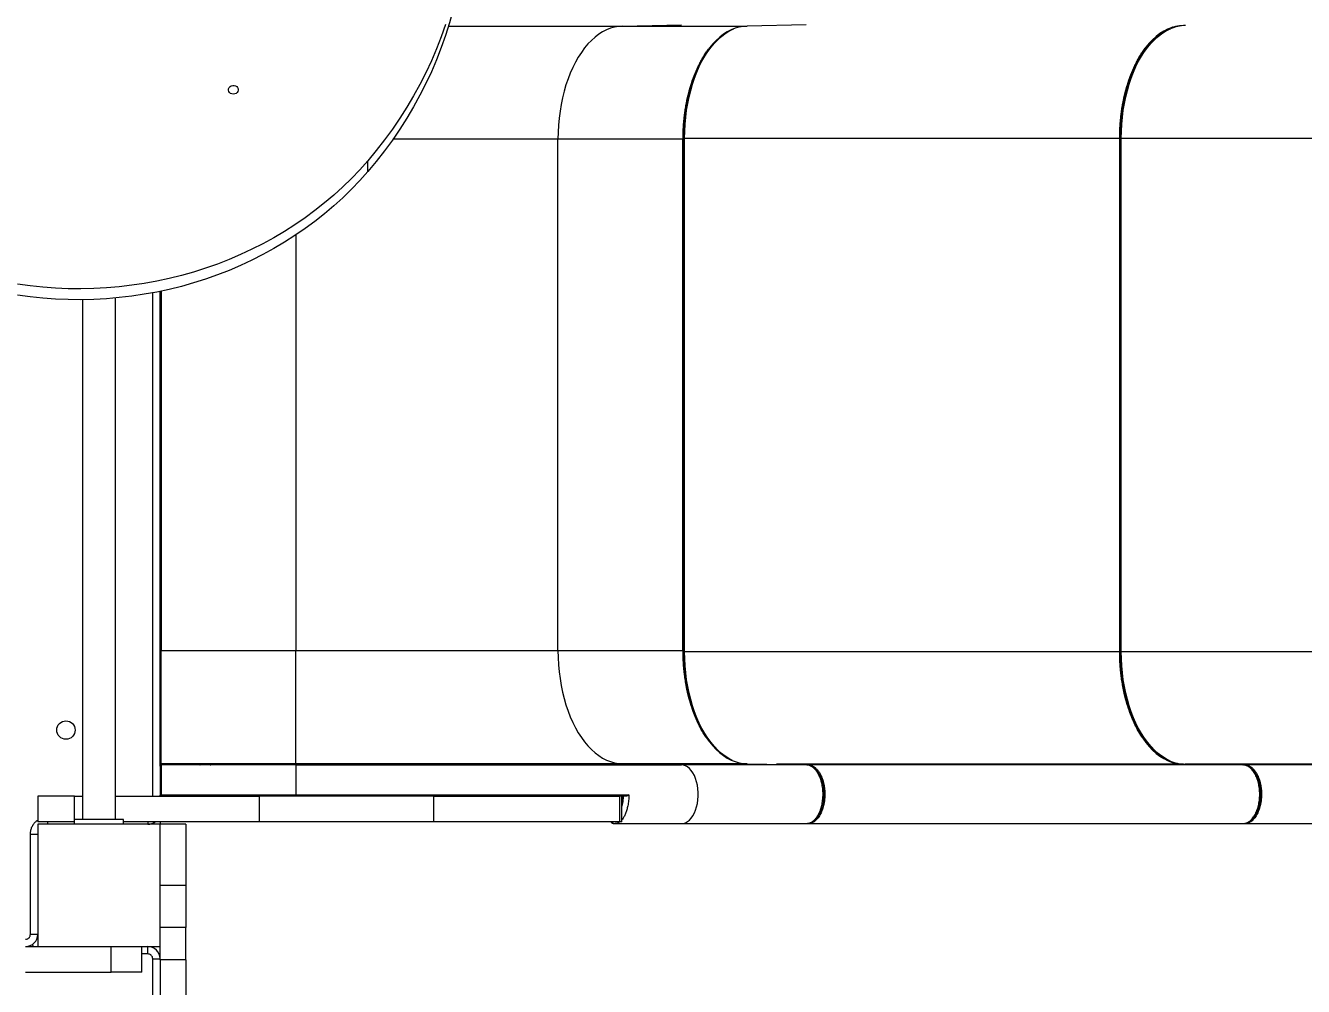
# Model space of a CAD drawing. Header units: millimetres. Extents: x -4932 to 5706, y -4240 to 3644.
# Drawn here: x 648 to 1694, y 612 to 1397 of the extents above; entities that cross this region are included whole.
import ezdxf

# ---------------------------------------------------------------- set-up
doc = ezdxf.new("R2010")
doc.units = ezdxf.units.MM
for name, color, linetype in [('DIKOM_ОБЪЕКТ', 7, 'Continuous'), ('DIKOM_РАЗМЕР_ЗОНА', 7, 'Continuous'), ('DIKOM_РАЗМЕР_ОБЪЕКТА', 7, 'Continuous')]:
    doc.layers.add(name, color=color, linetype=linetype)
doc.styles.add('style1', font='arial.ttf', dxfattribs={"width": 0.8})
doc.dimstyles.new('1-50', dxfattribs={"dimtxt": 300, "dimasz": 200, "dimexe": 100, "dimexo": 0, "dimgap": 100, "dimtad": 1, "dimtxsty": 'style1', "dimcen": 200, "dimclrd": 7, "dimclre": 7, "dimclrt": 7, "dimadec": 1, "dimazin": 2, "dimtfac": 1, "dimtmove": 0, "dimatfit": 2, "dimfxl": 0, "dimlwd": 25, "dimlwe": 18, "dimarcsym": 0})

# ---------------------------------------------------------------- blocks, each defined once
blk = doc.blocks.new('*D9')
at = {"layer": 'Defpoints', "color": 0, "transparency": 16777216}
for p in [(2719.9, 1175.1), (-3422.6, 453.8), (2719.9, -2384.5)]:
    blk.add_point(p, dxfattribs=at)
at = {"layer": 'DIKOM_РАЗМЕР_ОБЪЕКТА', "color": 7, "lineweight": 18, "transparency": 16777216}
for p, q in [((2719.9, 1175.1), (2719.9, -2484.5)), ((-3422.6, 453.8), (-3422.6, -2484.5))]:
    blk.add_line(p, q, dxfattribs=at)
at = {"layer": 'DIKOM_РАЗМЕР_ОБЪЕКТА', "color": 7, "lineweight": 25, "transparency": 16777216}
blk.add_line((-3222.6, -2384.5), (2519.9, -2384.5), dxfattribs=at)
at = {"layer": 'DIKOM_РАЗМЕР_ОБЪЕКТА', "color": 7, "transparency": 16777216}
for points in [[(-3222.6, -2351.2), (-3222.6, -2417.9), (-3422.6, -2384.5)], [(2519.9, -2351.2), (2519.9, -2417.9), (2719.9, -2384.5)]]:
    blk.add_solid(points, dxfattribs=at)
at = {"layer": 'DIKOM_РАЗМЕР_ОБЪЕКТА', "color": 7, "transparency": 16777216, "insert": (-365.4, -2131.4), "char_height": 300, "attachment_point": 5, "style": 'style1'}
blk.add_mtext('6150', dxfattribs=at)
blk = doc.blocks.new('*D10')
at = {"layer": 'Defpoints', "color": 0, "transparency": 16777216}
for p in [(-491.6, 2144.3), (4080.6, 2144.3), (-2870, -1403)]:
    blk.add_point(p, dxfattribs=at)
at = {"layer": 'DIKOM_РАЗМЕР_ОБЪЕКТА', "color": 7, "lineweight": 18, "transparency": 16777216}
for p, q in [((-491.6, 2144.3), (4180.6, 2144.3)), ((-2870, -1403), (4180.6, -1403))]:
    blk.add_line(p, q, dxfattribs=at)
at = {"layer": 'DIKOM_РАЗМЕР_ОБЪЕКТА', "color": 7, "lineweight": 25, "transparency": 16777216}
blk.add_line((4080.6, -1203), (4080.6, 1944.3), dxfattribs=at)
at = {"layer": 'DIKOM_РАЗМЕР_ОБЪЕКТА', "color": 7, "transparency": 16777216}
for points in [[(4047.2, 1944.3), (4113.9, 1944.3), (4080.6, 2144.3)], [(4047.2, -1203), (4113.9, -1203), (4080.6, -1403)]]:
    blk.add_solid(points, dxfattribs=at)
at = {"layer": 'DIKOM_РАЗМЕР_ОБЪЕКТА', "color": 7, "transparency": 16777216, "insert": (3827.3, 1071.3), "char_height": 300, "attachment_point": 5, "rotation": 90, "style": 'style1'}
blk.add_mtext('3500', dxfattribs=at)
blk = doc.blocks.new('*D12')
at = {"layer": 'Defpoints', "color": 0, "transparency": 16777216}
for p in [(-491.6, 3644.3), (5605.6, 3644.3), (-3816.1, -3400.3)]:
    blk.add_point(p, dxfattribs=at)
at = {"layer": 'DIKOM_РАЗМЕР_ЗОНА', "color": 7, "lineweight": 18, "transparency": 16777216}
for p, q in [((-491.6, 3644.3), (5705.6, 3644.3)), ((-3816.1, -3400.3), (5705.6, -3400.3))]:
    blk.add_line(p, q, dxfattribs=at)
at = {"layer": 'DIKOM_РАЗМЕР_ЗОНА', "color": 7, "lineweight": 25, "transparency": 16777216}
blk.add_line((5605.6, -3200.3), (5605.6, 3444.3), dxfattribs=at)
at = {"layer": 'DIKOM_РАЗМЕР_ЗОНА', "color": 7, "transparency": 16777216}
for points in [[(5572.3, 3444.3), (5638.9, 3444.3), (5605.6, 3644.3)], [(5572.3, -3200.3), (5638.9, -3200.3), (5605.6, -3400.3)]]:
    blk.add_solid(points, dxfattribs=at)
at = {"layer": 'DIKOM_РАЗМЕР_ЗОНА', "color": 7, "transparency": 16777216, "insert": (5352.4, 785.2), "char_height": 300, "attachment_point": 5, "rotation": 90, "style": 'style1'}
blk.add_mtext('7000', dxfattribs=at)

msp = doc.modelspace()

# ---------------------------------------------------------------- linework, layer by layer
at = {"layer": 'DIKOM_ОБЪЕКТ', "color": 7, "linetype": 'Continuous', "lineweight": 15}
for p, q in [((994.222, 1396.766), (1136.594, 1396.766)), ((1136.594, 1396.766), (1184.774, 1397.768)), ((1136.594, 1396.766), (1238.64, 1396.766)), ((1227.579, 1394.619), (1227.764, 1394.697)), ((1286.82, 1397.768), (1238.64, 1396.766)), ((1083.825, 1304.268), (948.812, 1304.268)), ((1185.87, 1304.268), (1083.825, 1304.268)), ((1083.825, 886.268), (1083.825, 1304.268)), ((1185.87, 886.268), (1185.87, 1304.268)), ((1186.084, 1304.268), (1185.87, 1304.268)), ((1186.084, 886.268), (1186.084, 1304.268)), ((1186.1, 1305.266), (1186.63, 1305.266)), ((1187.377, 1305.266), (1186.63, 1305.266)), ((1186.63, 1305.266), (1186.63, 885.269)), ((1187.377, 1305.266), (1543.021, 1305.266)), ((1187.377, 885.269), (1187.377, 1305.266)), ((1543.021, 1305.266), (1543.021, 885.269)), ((1543.234, 1305.266), (1543.021, 1305.266)), ((1543.234, 885.269), (1543.234, 1305.266)), ((1543.234, 1305.266), (1543.78, 1305.266)), ((1544.528, 1305.266), (1543.78, 1305.266)), ((1543.78, 1305.266), (1543.78, 885.269)), ((1544.528, 1305.266), (1900.171, 1305.266)), ((1544.528, 885.269), (1544.528, 1305.266)), ((928.244, 1277.87), (928.244, 1286.749)), ((869.307, 1225.952), (869.307, 886.268)), ((694.852, 1173.165), (694.852, 748.268)), ((721.852, 748.268), (721.852, 1174.532)), ((752.352, 767.268), (752.352, 1178.775)), ((758.352, 792.594), (758.352, 1179.956)), ((759.352, 1180.165), (759.352, 886.268)), ((758.352, 886.268), (759.352, 886.268)), ((759.352, 793.769), (759.352, 886.268)), ((759.352, 886.268), (869.307, 886.268)), ((869.307, 793.769), (869.307, 886.268)), ((869.307, 886.268), (1083.825, 886.268)), ((1083.825, 886.268), (1185.87, 886.268)), ((1185.87, 886.268), (1186.084, 886.268)), ((1186.63, 885.269), (1186.092, 885.269)), ((1187.377, 885.269), (1186.63, 885.269)), ((1543.021, 885.269), (1187.377, 885.269)), ((1543.021, 885.269), (1543.234, 885.269)), ((1543.78, 885.269), (1543.234, 885.269)), ((1544.528, 885.269), (1543.78, 885.269)), ((1900.171, 885.269), (1544.528, 885.269)), ((758.352, 792.769), (758.352, 791.768)), ((759.352, 792.768), (759.352, 793.769)), ((869.307, 793.769), (759.352, 793.769)), ((759.352, 792.768), (759.352, 768.246)), ((869.307, 792.768), (759.352, 792.768)), ((869.307, 793.769), (869.307, 792.768)), ((1136.594, 793.769), (869.307, 793.769)), ((869.307, 792.768), (869.307, 768.246)), ((869.307, 792.768), (1184.774, 792.768)), ((1184.774, 792.768), (1136.594, 793.769)), ((1238.64, 793.769), (1136.594, 793.769)), ((1286.82, 792.768), (1184.774, 792.768)), ((1238.64, 793.769), (1286.82, 792.768)), ((1595.476, 793.271), (1262.605, 793.271)), ((1288.327, 792.768), (1285.317, 792.799)), ((1643.97, 792.768), (1288.327, 792.768)), ((1595.476, 793.271), (1643.97, 792.768)), ((1645.477, 792.768), (1596.983, 793.271)), ((1952.626, 793.271), (1596.983, 793.271)), ((1643.985, 792.768), (1643.97, 792.768)), ((1644.778, 792.63), (1643.985, 792.768)), ((2001.12, 792.768), (1645.477, 792.768)), ((658.352, 767.268), (658.352, 746.268)), ((688.352, 767.268), (658.352, 767.268)), ((688.352, 746.268), (688.352, 767.268)), ((688.352, 767.268), (694.852, 767.268)), ((721.852, 767.268), (839.503, 767.268)), ((758.352, 767.268), (758.352, 768.093)), ((759.352, 768.246), (869.307, 768.246)), ((759.352, 768.246), (759.352, 767.268)), ((839.503, 767.268), (839.503, 746.268)), ((982.253, 767.268), (839.503, 767.268)), ((869.307, 768.246), (1141.797, 768.246)), ((869.307, 768.246), (869.307, 767.268)), ((982.253, 746.268), (982.253, 767.268)), ((982.253, 767.268), (1134.113, 767.268)), ((1134.113, 767.268), (1134.113, 746.268)), ((1136.012, 767.268), (1134.113, 767.268)), ((1136.012, 746.268), (1136.012, 767.268)), ((1139.234, 767.268), (1136.488, 767.268)), ((688.352, 746.268), (658.352, 746.268)), ((758.352, 744.268), (658.352, 744.268)), ((658.352, 744.268), (658.352, 644.268)), ((666.352, 746.268), (666.352, 744.268)), ((688.352, 744.268), (688.352, 748.268)), ((728.352, 748.268), (688.352, 748.268)), ((688.352, 746.268), (688.352, 746.268)), ((728.352, 744.268), (728.352, 748.268)), ((839.503, 746.268), (728.352, 746.268)), ((748.352, 746.268), (748.352, 744.268)), ((758.352, 746.268), (758.352, 744.268)), ((779.352, 744.268), (758.352, 744.268)), ((758.352, 644.268), (758.352, 744.268)), ((779.352, 744.268), (779.352, 694.268)), ((982.253, 746.268), (839.503, 746.268)), ((1134.113, 746.268), (982.253, 746.268)), ((1129.949, 744.768), (1130.514, 744.768)), ((1136.012, 746.268), (1134.113, 746.268)), ((1184.774, 744.768), (1278.977, 744.768)), ((1278.977, 744.768), (1280.615, 744.768)), ((1278.977, 744.768), (1286.82, 744.768)), ((1280.615, 744.768), (1288.327, 744.768)), ((1288.327, 744.768), (1636.127, 744.768)), ((1636.127, 744.768), (1643.97, 744.768)), ((1636.127, 744.768), (1637.765, 744.768)), ((1637.765, 744.768), (1645.477, 744.768)), ((1645.477, 744.768), (1993.277, 744.768)), ((652.352, 654.268), (652.352, 736.268)), ((652.352, 736.268), (658.352, 736.268)), ((779.352, 694.268), (758.352, 694.268)), ((779.352, 694.268), (779.352, 659.762)), ((779.352, 659.762), (758.352, 659.762)), ((779.352, 633.532), (779.352, 659.762)), ((652.352, 654.268), (658.352, 654.268)), ((648.352, 644.268), (658.352, 644.268)), ((658.352, 644.268), (758.352, 644.268)), ((718.352, 623.268), (718.352, 644.268)), ((743.352, 623.268), (743.352, 644.268)), ((748.352, 638.268), (743.352, 638.268)), ((748.352, 638.268), (748.352, 644.268)), ((758.352, 633.532), (758.352, 644.268)), ((752.352, 634.268), (758.352, 634.268)), ((752.352, 545.349), (752.352, 634.268)), ((779.352, 633.532), (758.352, 633.532)), ((758.352, 633.532), (758.352, 569.268)), ((779.352, 633.532), (779.352, 569.268)), ((648.352, 623.268), (718.352, 623.268)), ((743.352, 623.268), (718.352, 623.268))]:
    msp.add_line(p, q, dxfattribs=at)
at = {"layer": 'DIKOM_ОБЪЕКТ', "color": 7, "linetype": 'Continuous', "lineweight": 15, "flags": 128}
for points in [[(1007.842, 1487.726), (1007.797, 1482.47), (1007.44, 1471.963), (1006.726, 1461.471), (1005.656, 1451.004), (1004.23, 1440.572), (1002.451, 1430.185), (1000.32, 1419.852), (997.839, 1409.583), (995.009, 1399.389), (991.835, 1389.278), (988.319, 1379.261), (984.464, 1369.347), (980.274, 1359.545), (975.753, 1349.864), (970.905, 1340.314), (965.735, 1330.904), (960.248, 1321.643), (954.449, 1312.539), (948.343, 1303.602), (941.936, 1294.839), (935.234, 1286.259), (928.244, 1277.87)], [(991.835, 1398.158), (988.319, 1388.141), (984.464, 1378.226), (980.274, 1368.424), (975.753, 1358.744), (970.905, 1349.194), (965.735, 1339.784), (960.248, 1330.523), (954.449, 1321.419), (948.343, 1312.481), (941.936, 1303.718), (935.234, 1295.138), (928.244, 1286.749)], [(1136.594, 1396.766), (1133.275, 1396.554), (1129.969, 1395.979), (1126.691, 1395.046), (1123.453, 1393.756), (1120.268, 1392.116), (1117.147, 1390.131), (1114.104, 1387.81), (1111.15, 1385.162), (1108.297, 1382.196), (1105.556, 1378.925), (1102.938, 1375.361), (1100.453, 1371.519), (1098.111, 1367.413), (1095.92, 1363.06), (1093.89, 1358.476), (1092.029, 1353.679), (1090.343, 1348.69), (1088.84, 1343.525), (1087.525, 1338.207), (1086.404, 1332.756), (1085.48, 1327.194), (1084.758, 1321.541), (1084.24, 1315.821), (1083.929, 1310.056), (1083.825, 1304.268)], [(1187.377, 1305.266), (1187.481, 1311.021), (1187.79, 1316.753), (1188.305, 1322.44), (1189.023, 1328.061), (1189.941, 1333.591), (1191.055, 1339.011), (1192.362, 1344.299), (1193.856, 1349.434), (1195.532, 1354.395), (1197.382, 1359.165), (1199.399, 1363.723), (1201.576, 1368.052), (1203.905, 1372.136), (1206.375, 1375.957), (1208.977, 1379.502), (1211.702, 1382.756), (1214.538, 1385.706), (1217.474, 1388.341), (1220.499, 1390.651), (1223.601, 1392.627), (1226.768, 1394.26), (1227.579, 1394.619)], [(1238.64, 1396.766), (1235.32, 1396.554), (1232.015, 1395.979), (1228.737, 1395.046), (1225.499, 1393.756), (1222.313, 1392.116), (1219.193, 1390.131), (1216.15, 1387.81), (1213.196, 1385.162), (1210.343, 1382.196), (1207.654, 1378.991)], [(1586.682, 1395.885), (1586.526, 1395.832), (1583.296, 1394.543), (1580.12, 1392.905), (1577.008, 1390.923), (1573.973, 1388.606), (1571.027, 1385.962), (1568.182, 1383.002), (1565.449, 1379.738), (1562.838, 1376.182), (1560.36, 1372.349), (1558.025, 1368.252), (1555.841, 1363.909), (1553.817, 1359.336), (1551.961, 1354.552), (1550.28, 1349.574), (1548.781, 1344.423), (1547.47, 1339.119), (1546.352, 1333.682), (1545.431, 1328.133), (1544.711, 1322.495), (1544.195, 1316.79), (1543.884, 1311.039), (1543.78, 1305.266)], [(1544.528, 1305.266), (1544.631, 1311.021), (1544.941, 1316.753), (1545.455, 1322.44), (1546.173, 1328.061), (1547.091, 1333.591), (1548.206, 1339.011), (1549.512, 1344.299), (1551.007, 1349.434), (1552.682, 1354.395), (1554.532, 1359.165), (1556.55, 1363.723), (1558.727, 1368.052), (1561.055, 1372.136), (1563.525, 1375.957), (1566.128, 1379.502), (1568.852, 1382.756), (1571.688, 1385.706), (1574.624, 1388.341), (1577.649, 1390.651), (1580.751, 1392.627), (1583.918, 1394.26), (1584.729, 1394.619)], [(1595.476, 1397.264), (1592.176, 1397.05), (1588.89, 1396.476), (1585.63, 1395.545), (1582.411, 1394.26), (1579.245, 1392.627), (1576.143, 1390.651), (1573.117, 1388.341), (1570.181, 1385.706), (1567.345, 1382.756), (1564.626, 1379.509)], [(1207.654, 1378.991), (1207.602, 1378.925), (1204.984, 1375.361), (1202.499, 1371.519), (1200.156, 1367.413), (1197.966, 1363.06), (1195.936, 1358.476), (1194.075, 1353.679), (1192.389, 1348.69), (1190.886, 1343.525), (1189.571, 1338.207), (1188.45, 1332.756), (1187.526, 1327.194), (1186.804, 1321.541), (1186.286, 1315.821), (1185.974, 1310.056), (1185.87, 1304.268)], [(1203.655, 1373.074), (1203.21, 1372.349), (1200.874, 1368.252), (1198.69, 1363.909), (1196.666, 1359.336), (1194.81, 1354.552), (1193.13, 1349.574), (1191.631, 1344.423), (1190.32, 1339.119), (1189.202, 1333.682), (1188.281, 1328.133), (1187.561, 1322.495), (1187.044, 1316.79), (1186.734, 1311.039), (1186.63, 1305.266)], [(1564.626, 1379.509), (1564.621, 1379.502), (1562.018, 1375.957), (1559.548, 1372.136), (1557.22, 1368.052), (1555.043, 1363.723), (1553.025, 1359.165), (1551.175, 1354.395), (1549.5, 1349.434), (1548.006, 1344.299), (1546.699, 1339.011), (1545.584, 1333.591), (1544.666, 1328.061), (1543.948, 1322.44), (1543.434, 1316.753), (1543.124, 1311.021), (1543.021, 1305.266)], [(818.352, 1341.157), (817.173, 1341.318), (816.099, 1341.787), (815.225, 1342.521), (814.629, 1343.457), (814.363, 1344.511), (814.453, 1345.588), (814.888, 1346.594), (815.632, 1347.439), (816.617, 1348.047), (817.756, 1348.366), (818.948, 1348.366), (820.088, 1348.047), (821.073, 1347.439), (821.816, 1346.594), (822.252, 1345.588), (822.341, 1344.511), (822.076, 1343.457), (821.48, 1342.521), (820.606, 1341.787), (819.531, 1341.318), (818.352, 1341.157)], [(928.244, 1286.749), (921.706, 1279.414), (914.89, 1272.289), (907.806, 1265.382), (900.462, 1258.702), (892.867, 1252.257), (885.029, 1246.054), (876.959, 1240.101), (868.666, 1234.406), (860.16, 1228.975), (851.452, 1223.814), (842.551, 1218.93), (833.468, 1214.329), (824.215, 1210.015), (814.802, 1205.996), (805.241, 1202.274), (795.544, 1198.855), (785.721, 1195.743), (775.785, 1192.942), (765.749, 1190.455), (755.622, 1188.284), (745.419, 1186.433), (735.152, 1184.904), (724.832, 1183.698), (714.472, 1182.818), (704.084, 1182.263), (693.682, 1182.035), (683.277, 1182.135), (672.882, 1182.561), (662.509, 1183.314), (652.172, 1184.392), (641.882, 1185.795)], [(928.244, 1277.87), (921.706, 1270.534), (914.89, 1263.409), (907.806, 1256.502), (900.462, 1249.822), (892.867, 1243.377), (885.029, 1237.174), (876.959, 1231.222), (868.666, 1225.526), (860.16, 1220.095), (851.452, 1214.934), (842.551, 1210.05), (833.468, 1205.449), (824.215, 1201.136), (814.802, 1197.116), (805.241, 1193.394), (795.544, 1189.976), (785.721, 1186.864), (775.785, 1184.062), (765.749, 1181.575), (755.622, 1179.404), (745.419, 1177.553), (735.152, 1176.024), (724.832, 1174.818), (714.472, 1173.938), (704.084, 1173.383), (693.682, 1173.156), (683.277, 1173.255), (672.882, 1173.681), (662.509, 1174.434), (652.172, 1175.512), (641.882, 1176.915)], [(1083.825, 886.268), (1083.929, 880.479), (1084.24, 874.714), (1084.758, 868.994), (1085.48, 863.341), (1086.404, 857.779), (1087.525, 852.328), (1088.84, 847.01), (1090.343, 841.846), (1092.029, 836.856), (1093.89, 832.059), (1095.92, 827.475), (1098.111, 823.122), (1100.453, 819.016), (1102.938, 815.174), (1105.556, 811.61), (1108.297, 808.339), (1111.15, 805.374), (1114.104, 802.725), (1117.147, 800.404), (1120.268, 798.419), (1123.453, 796.779), (1126.691, 795.489), (1129.969, 794.556), (1133.275, 793.981), (1136.594, 793.769)], [(1185.87, 886.268), (1185.974, 880.479), (1186.286, 874.714), (1186.804, 868.994), (1187.526, 863.341), (1188.45, 857.779), (1189.571, 852.328), (1190.886, 847.01), (1192.389, 841.846), (1194.075, 836.856), (1195.936, 832.059), (1197.966, 827.475), (1200.156, 823.122), (1202.499, 819.016), (1204.363, 816.088)], [(1186.63, 885.269), (1186.734, 879.496), (1187.044, 873.745), (1187.561, 868.04), (1188.281, 862.402), (1189.202, 856.854), (1190.32, 851.417), (1191.631, 846.112), (1193.13, 840.961), (1194.81, 835.983), (1196.666, 831.199), (1198.69, 826.626), (1200.874, 822.283), (1203.21, 818.186), (1204.201, 816.595)], [(1226.653, 796.328), (1223.601, 797.908), (1220.499, 799.884), (1217.474, 802.194), (1214.538, 804.829), (1211.702, 807.779), (1208.977, 811.033), (1206.375, 814.578), (1203.905, 818.399), (1201.576, 822.483), (1199.399, 826.812), (1197.382, 831.37), (1195.532, 836.14), (1193.856, 841.101), (1192.362, 846.236), (1191.055, 851.524), (1189.941, 856.944), (1189.023, 862.475), (1188.305, 868.095), (1187.79, 873.782), (1187.481, 879.514), (1187.377, 885.269)], [(1543.021, 885.269), (1543.124, 879.514), (1543.434, 873.782), (1543.948, 868.095), (1544.666, 862.475), (1545.584, 856.944), (1546.699, 851.524), (1548.006, 846.236), (1549.5, 841.101), (1551.175, 836.14), (1553.025, 831.37), (1555.043, 826.812), (1557.22, 822.483), (1559.548, 818.399), (1561.507, 815.329)], [(1543.78, 885.269), (1543.884, 879.496), (1544.195, 873.745), (1544.711, 868.04), (1545.431, 862.402), (1546.352, 856.854), (1547.47, 851.417), (1548.781, 846.112), (1550.28, 840.961), (1551.961, 835.983), (1553.817, 831.199), (1555.841, 826.626), (1558.025, 822.283), (1560.36, 818.186), (1562.838, 814.353), (1565.449, 810.797), (1568.182, 807.533), (1571.027, 804.573), (1573.973, 801.929), (1577.008, 799.612), (1580.12, 797.63), (1583.296, 795.992), (1586.526, 794.703), (1586.682, 794.65)], [(1583.803, 796.328), (1580.751, 797.908), (1577.649, 799.884), (1574.624, 802.194), (1571.688, 804.829), (1568.852, 807.779), (1566.128, 811.033), (1563.525, 814.578), (1561.055, 818.399), (1558.727, 822.483), (1556.55, 826.812), (1554.532, 831.37), (1552.682, 836.14), (1551.007, 841.101), (1549.512, 846.236), (1548.206, 851.524), (1547.091, 856.944), (1546.173, 862.475), (1545.455, 868.095), (1544.941, 873.782), (1544.631, 879.514), (1544.528, 885.269)], [(1204.363, 816.088), (1204.984, 815.174), (1207.602, 811.61), (1210.343, 808.339), (1213.196, 805.374), (1216.15, 802.725), (1219.193, 800.404), (1222.313, 798.419), (1225.499, 796.779), (1228.737, 795.489), (1232.015, 794.556), (1235.32, 793.981), (1238.64, 793.769)], [(1561.507, 815.329), (1562.018, 814.578), (1564.621, 811.033), (1567.345, 807.779), (1570.181, 804.829), (1573.117, 802.194), (1576.143, 799.884), (1579.245, 797.908), (1582.411, 796.275), (1585.63, 794.99), (1588.89, 794.059), (1592.176, 793.485), (1595.476, 793.271)], [(1184.774, 744.768), (1186.5, 744.957), (1188.198, 745.522), (1189.842, 746.453), (1191.406, 747.736), (1192.866, 749.351), (1194.198, 751.272), (1195.381, 753.469), (1196.397, 755.908), (1197.23, 758.549), (1197.866, 761.351), (1198.296, 764.27), (1198.513, 767.261), (1198.513, 770.275), (1198.296, 773.265), (1197.866, 776.184), (1197.23, 778.986), (1196.397, 781.627), (1195.381, 784.066), (1194.198, 786.263), (1192.866, 788.184), (1191.406, 789.799), (1189.842, 791.082), (1188.198, 792.014), (1186.5, 792.578), (1184.774, 792.768)], [(1596.983, 793.271), (1596.902, 793.266), (1596.845, 793.257)]]:
    msp.add_lwpolyline(points, dxfattribs=at)
at = {"layer": 'DIKOM_ОБЪЕКТ', "color": 7, "linetype": 'Continuous', "lineweight": 15}
msp.add_circle((681.352, 821.268), 7.5, dxfattribs=at)
for centre, radius, start, end in [((1597.473, 1365.296), 31.972, 90.878065, 113.489654), ((1597.587, 825.813), 32.548, 244.94589, 268.936559), ((759.102, 779.762), 11.519, 266.265233, 271.242109), ((759.352, 768.268), 1, 180, 270), ((748.352, 754.268), 10, 270, 306.869898), ((1129.902, 748.168), 3.4, 213.974476, 270), ((1130.012, 747.688), 2.921, 209.092108, 268.767788), ((1130.577, 747.688), 2.921, 209.092108, 268.767788), ((648.352, 654.268), 10, 270, 0), ((748.352, 634.268), 10, 0, 90)]:
    msp.add_arc(centre, radius, start, end, dxfattribs=at)
msp.add_ellipse((795.297, 792.949), major_axis=(4.5, 0), ratio=0.01192085, dxfattribs=at)
for points, knots in [([(1186.084, 1304.268), (1186.1, 1306.068), (1186.123, 1308.613), (1186.279, 1312.384), (1186.469, 1315.629), (1186.788, 1319.483), (1187.222, 1323.506), (1187.787, 1327.681), (1188.485, 1331.937), (1189.32, 1336.227), (1190.292, 1340.514), (1191.4, 1344.765), (1192.643, 1348.955), (1194.018, 1353.06), (1195.521, 1357.061), (1197.148, 1360.939), (1198.895, 1364.678), (1200.758, 1368.262), (1202.728, 1371.684), (1204.809, 1374.914), (1206.531, 1377.378), (1207.587, 1378.688), (1207.886, 1379.058)], [0, 0, 0, 0, 0.06195541, 0.08761056, 0.13010101, 0.17424919, 0.22159806, 0.27096884, 0.32187957, 0.37394704, 0.4268992, 0.48053578, 0.53470517, 0.58929358, 0.6442131, 0.69939875, 0.7547972, 0.81037008, 0.86609129, 0.92194553, 0.9779254, 1, 1, 1, 1]), ([(1543.234, 1305.266), (1543.25, 1307.061), (1543.274, 1309.6), (1543.43, 1313.36), (1543.62, 1316.597), (1543.938, 1320.439), (1544.373, 1324.451), (1544.937, 1328.614), (1545.635, 1332.857), (1546.47, 1337.134), (1547.442, 1341.407), (1548.55, 1345.644), (1549.792, 1349.82), (1551.166, 1353.91), (1552.668, 1357.895), (1554.294, 1361.757), (1556.04, 1365.48), (1557.901, 1369.048), (1559.87, 1372.453), (1561.949, 1375.664), (1563.615, 1378.043), (1564.614, 1379.278), (1564.857, 1379.578)], [0, 0, 0, 0, 0.06221534, 0.08797875, 0.13064669, 0.17498038, 0.22252828, 0.27210518, 0.32322744, 0.37551103, 0.42868221, 0.48253947, 0.53693197, 0.59174376, 0.64688815, 0.70229837, 0.75792208, 0.81372097, 0.86966839, 0.92574867, 0.98195631, 1, 1, 1, 1]), ([(1204.708, 815.86), (1204.357, 816.372), (1203.266, 817.967), (1201.547, 820.867), (1199.554, 824.536), (1197.685, 828.398), (1195.939, 832.428), (1194.324, 836.615), (1192.842, 840.944), (1191.501, 845.398), (1190.303, 849.96), (1189.253, 854.608), (1188.355, 859.312), (1187.611, 864.028), (1187.029, 868.66), (1186.614, 872.982), (1186.352, 876.758), (1186.185, 880.247), (1186.098, 883.335), (1186.088, 885.403), (1186.084, 886.268)], [0, 0, 0, 0, 0.02997966, 0.09322022, 0.15642997, 0.21960327, 0.28273089, 0.34579778, 0.40878191, 0.47164834, 0.53434286, 0.59677705, 0.65879577, 0.72009136, 0.77996851, 0.83644617, 0.8842025, 0.92249465, 0.96760538, 1, 1, 1, 1]), ([(1561.599, 815.478), (1561.217, 816.043), (1560.101, 817.695), (1558.365, 820.66), (1556.392, 824.342), (1554.544, 828.216), (1552.819, 832.255), (1551.225, 836.45), (1549.767, 840.785), (1548.448, 845.243), (1547.274, 849.805), (1546.249, 854.45), (1545.375, 859.145), (1544.657, 863.842), (1544.101, 868.431), (1543.715, 872.646), (1543.472, 876.339), (1543.281, 880.456), (1543.252, 883.379), (1543.234, 885.269)], [0, 0, 0, 0, 0.03314932, 0.09684578, 0.16050981, 0.22413584, 0.28771499, 0.35122948, 0.41465541, 0.47795554, 0.5410725, 0.60390809, 0.66628755, 0.7278645, 0.78782485, 0.84372102, 0.88936966, 0.92848154, 1, 1, 1, 1]), ([(758.352, 873.31), (758.352, 871.972), (758.352, 867.682), (758.352, 860.509), (758.352, 851.839), (758.352, 843.337), (758.352, 835.138), (758.352, 827.387), (758.352, 820.216), (758.352, 813.746), (758.352, 808.071), (758.352, 803.263), (758.352, 799.362), (758.352, 796.374), (758.352, 794.303), (758.352, 793.035), (758.352, 792.857), (758.352, 792.769)], [0, 0, 0, 0, 0.03034162, 0.09727689, 0.16589796, 0.23593068, 0.30706153, 0.37894295, 0.45120587, 0.52346872, 0.59535003, 0.66648048, 0.73651361, 0.80513495, 0.87206956, 0.93708632, 1, 1, 1, 1]), ([(758.352, 792.769), (758.367, 792.9), (758.397, 793.162), (758.629, 793.493), (758.959, 793.724), (759.221, 793.754), (759.352, 793.769)], [0, 0, 0, 0, 0.25000326, 0.499991, 0.74998953, 1, 1, 1, 1]), ([(758.352, 791.768), (758.358, 791.848), (758.369, 792.004), (758.452, 792.22), (758.569, 792.402), (758.755, 792.586), (759.019, 792.737), (759.247, 792.758), (759.352, 792.768)], [0, 0, 0, 0, 0.15362965, 0.2991292, 0.43654431, 0.56583077, 0.79901612, 1, 1, 1, 1]), ([(758.352, 791.768), (758.352, 791.681), (758.352, 791.507), (758.352, 790.101), (758.352, 787.907), (758.352, 784.957), (758.352, 781.381), (758.352, 777.279), (758.352, 772.835), (758.352, 769.78), (758.352, 768.268)], [0, 0, 0, 0, 0.12375335, 0.25000021, 0.37624692, 0.49999974, 0.62375452, 0.75000076, 0.87624786, 1, 1, 1, 1]), ([(901.797, 792.946), (901.747, 792.94), (901.648, 792.928), (900.872, 792.912), (899.73, 792.901), (898.303, 792.895), (896.766, 792.895), (895.288, 792.901), (894.037, 792.912), (893.153, 792.928), (892.832, 792.941), (892.771, 792.955), (892.969, 792.969), (893.716, 792.985), (894.866, 792.996), (896.291, 793.003), (897.829, 793.003), (899.306, 792.996), (900.558, 792.985), (901.438, 792.969), (901.771, 792.955), (901.792, 792.947), (901.797, 792.946)], [0, 0, 0, 0, 0.0536905, 0.10738104, 0.16106987, 0.2147549, 0.26843688, 0.32211787, 0.37579944, 0.4294843, 0.48317299, 0.49999957, 0.55369064, 0.60738123, 0.66107048, 0.71475532, 0.76843731, 0.82211766, 0.87579927, 0.92948418, 0.98317286, 1, 1, 1, 1]), ([(1003.19, 792.935), (1003.14, 792.93), (1003.041, 792.918), (1002.265, 792.905), (1001.123, 792.897), (999.696, 792.894), (998.159, 792.897), (996.681, 792.907), (995.43, 792.921), (994.546, 792.938), (994.225, 792.952), (994.163, 792.965), (994.362, 792.979), (995.109, 792.992), (996.259, 793.001), (997.683, 793.003), (999.221, 793), (1000.699, 792.99), (1001.951, 792.976), (1002.831, 792.959), (1003.163, 792.945), (1003.185, 792.937), (1003.19, 792.935)], [0, 0, 0, 0, 0.05368897, 0.1073781, 0.16106507, 0.214748, 0.26842887, 0.32210992, 0.37579332, 0.42948041, 0.48317064, 0.49999986, 0.55368888, 0.60737851, 0.66106516, 0.71474834, 0.76842921, 0.82211004, 0.87579326, 0.92948054, 0.98317077, 1, 1, 1, 1]), ([(1099.829, 792.926), (1099.779, 792.921), (1099.679, 792.91), (1098.904, 792.9), (1097.761, 792.894), (1096.335, 792.895), (1094.798, 792.902), (1093.32, 792.914), (1092.068, 792.93), (1091.184, 792.948), (1090.863, 792.962), (1090.802, 792.975), (1091.001, 792.987), (1091.747, 792.998), (1092.898, 793.003), (1094.322, 793.002), (1095.86, 792.995), (1097.337, 792.983), (1098.59, 792.967), (1099.47, 792.949), (1099.802, 792.935), (1099.823, 792.927), (1099.829, 792.926)], [0, 0, 0, 0, 0.05368698, 0.10737424, 0.16105879, 0.21474043, 0.26842107, 0.32210323, 0.37578855, 0.42947749, 0.48316894, 0.49999963, 0.55368691, 0.60737427, 0.661059, 0.71474055, 0.76842107, 0.82210315, 0.87578842, 0.92947764, 0.98316907, 1, 1, 1, 1]), ([(1286.82, 744.768), (1286.958, 744.77), (1287.581, 744.78), (1288.599, 744.932), (1289.877, 745.334), (1291.055, 745.898), (1292.347, 746.738), (1293.725, 747.934), (1295.154, 749.584), (1296.169, 751.11), (1296.845, 752.31), (1297.238, 753.068), (1297.577, 753.781), (1297.87, 754.445), (1298.313, 755.517), (1298.916, 757.21), (1299.54, 759.479), (1299.997, 761.707), (1300.341, 764.027), (1300.542, 766.356), (1300.627, 769.588), (1300.411, 773.481), (1299.793, 777.011), (1299.174, 779.393), (1298.786, 780.662), (1298.385, 781.808), (1297.891, 783.067), (1297.322, 784.318), (1296.719, 785.462), (1296.18, 786.382), (1295.63, 787.226), (1295.052, 788.018), (1293.928, 789.403), (1292.684, 790.56), (1291.461, 791.37), (1290.831, 791.735), (1289.985, 792.15), (1288.611, 792.642), (1287.476, 792.721), (1286.82, 792.768)], [0, 0, 0, 0, 0.0096018, 0.04317828, 0.07071822, 0.09964417, 0.12790214, 0.16632481, 0.20613918, 0.24654897, 0.25917553, 0.27310311, 0.28719581, 0.2959846, 0.30643553, 0.33982104, 0.37517746, 0.40645427, 0.43383641, 0.47044189, 0.5000096, 0.56251135, 0.62509835, 0.64585262, 0.66660641, 0.68234266, 0.69928693, 0.72728605, 0.74578333, 0.76112068, 0.7796691, 0.79657655, 0.81215707, 0.87524796, 0.89348511, 0.90294179, 0.92133345, 0.95447161, 1, 1, 1, 1]), ([(1288.327, 792.768), (1288.273, 792.764), (1288.166, 792.756), (1288.012, 792.697), (1287.868, 792.606), (1287.787, 792.518), (1287.747, 792.475)], [0, 0, 0, 0, 0.24999866, 0.49999857, 0.74998332, 1, 1, 1, 1]), ([(1289.536, 792.675), (1289.263, 792.707), (1288.815, 792.761), (1288.363, 792.749), (1288.186, 792.744)], [0, 0, 0, 0, 0.60893954, 1, 1, 1, 1]), ([(1288.327, 792.768), (1288.823, 792.741), (1289.727, 792.692), (1290.942, 792.355), (1291.883, 791.969), (1292.561, 791.612), (1293.109, 791.279), (1293.765, 790.832), (1294.596, 790.162), (1295.539, 789.239), (1296.439, 788.189), (1297.238, 787.09), (1297.911, 786.014), (1298.566, 784.839), (1299.149, 783.635), (1299.708, 782.298), (1300.2, 780.957), (1300.575, 779.75), (1300.854, 778.727), (1301.077, 777.839), (1301.354, 776.583), (1301.623, 775.066), (1301.813, 773.648), (1301.93, 772.503), (1302.003, 771.567), (1302.056, 770.626), (1302.087, 769.683), (1302.094, 768.98), (1302.092, 768.354), (1302.082, 767.652), (1302.037, 766.442), (1301.935, 765.029), (1301.774, 763.563), (1301.58, 762.225), (1301.339, 760.887), (1300.986, 759.273), (1300.509, 757.521), (1299.825, 755.496), (1299.035, 753.617), (1298.091, 751.794), (1297.155, 750.309), (1296.111, 748.93), (1294.958, 747.682), (1293.83, 746.738), (1292.873, 746.1), (1292.136, 745.692), (1291.461, 745.387), (1290.707, 745.119), (1290.138, 744.951), (1289.746, 744.901), (1289.683, 744.893)], [0, 0, 0, 0, 0.03549311, 0.06478653, 0.08787721, 0.10476357, 0.11544384, 0.12944145, 0.15521962, 0.18099781, 0.2067758, 0.23269112, 0.25381093, 0.27225219, 0.29996267, 0.31841908, 0.34019654, 0.36529438, 0.37480708, 0.38671846, 0.40512642, 0.43002931, 0.45193393, 0.46487376, 0.47781432, 0.49075428, 0.50369478, 0.51663464, 0.5196397, 0.52941055, 0.54549531, 0.56943296, 0.58786298, 0.60680067, 0.62612233, 0.64544447, 0.67770424, 0.70564432, 0.74197971, 0.77315883, 0.80642685, 0.83247574, 0.86693821, 0.9034054, 0.92187255, 0.94033986, 0.95880701, 0.97182143, 0.99548994, 1, 1, 1, 1]), ([(1290.095, 792.07), (1290.199, 792.054), (1291.192, 791.899), (1292.99, 790.747), (1295.365, 788.609), (1297.43, 785.623), (1299.135, 782.01), (1300.393, 777.886), (1301.175, 773.405), (1301.432, 768.754), (1301.171, 764.101), (1300.388, 759.629), (1299.127, 755.506), (1297.42, 751.895), (1295.354, 748.913), (1292.978, 746.779), (1291.176, 745.629), (1290.177, 745.475), (1290.064, 745.458)], [0, 0, 0, 0, 0.00831833, 0.0786946, 0.14874255, 0.21911833, 0.28908903, 0.35944409, 0.42955026, 0.49991582, 0.56989948, 0.64012151, 0.71041444, 0.78042226, 0.85080727, 0.92079294, 0.99111702, 1, 1, 1, 1]), ([(1643.97, 744.768), (1644.871, 744.857), (1646.672, 745.035), (1649.27, 746.461), (1651.665, 748.678), (1653.764, 751.684), (1655.487, 755.341), (1656.768, 759.515), (1657.557, 764.044), (1657.825, 768.754), (1657.56, 773.465), (1656.774, 777.996), (1655.496, 782.173), (1653.775, 785.832), (1651.678, 788.845), (1649.283, 791.054), (1646.946, 792.386), (1645.412, 792.558), (1644.778, 792.63)], [0, 0, 0, 0, 0.06367585, 0.12735127, 0.19102728, 0.25470256, 0.31837867, 0.38205457, 0.4457303, 0.50940532, 0.57308164, 0.63675692, 0.70043253, 0.76410854, 0.82778416, 0.89145969, 0.95513541, 1, 1, 1, 1]), ([(1644.922, 744.85), (1645.424, 744.923), (1646.405, 745.067), (1647.701, 745.621), (1649.265, 746.495), (1651.036, 747.907), (1653.028, 750.31), (1654.721, 753.218), (1656.103, 756.587), (1657.128, 760.307), (1657.772, 764.282), (1658.014, 768.381), (1657.848, 772.498), (1657.279, 776.499), (1656.321, 780.281), (1655.006, 783.718), (1653.367, 786.718), (1651.887, 788.63), (1650.764, 789.764), (1650.054, 790.39), (1649.177, 791.064), (1647.986, 791.8), (1646.486, 792.462), (1645.369, 792.616), (1644.8, 792.695)], [0, 0, 0, 0, 0.03372942, 0.06588947, 0.09018333, 0.14968714, 0.20698234, 0.26438216, 0.32151747, 0.37886266, 0.43591683, 0.49325018, 0.5502661, 0.60763013, 0.6646639, 0.72208623, 0.77918701, 0.83641378, 0.85488904, 0.87298206, 0.89402927, 0.92335644, 0.96096695, 1, 1, 1, 1]), ([(1646.686, 792.675), (1646.413, 792.707), (1645.965, 792.761), (1645.513, 792.749), (1645.336, 792.744)], [0, 0, 0, 0, 0.60892809, 1, 1, 1, 1]), ([(1645.477, 792.768), (1645.973, 792.741), (1646.878, 792.692), (1648.092, 792.355), (1649.034, 791.969), (1649.711, 791.612), (1650.259, 791.279), (1650.915, 790.832), (1651.747, 790.162), (1652.689, 789.239), (1653.59, 788.189), (1654.388, 787.09), (1655.062, 786.014), (1655.717, 784.839), (1656.299, 783.635), (1656.858, 782.298), (1657.35, 780.957), (1657.725, 779.75), (1658.005, 778.727), (1658.228, 777.839), (1658.504, 776.583), (1658.774, 775.066), (1658.963, 773.648), (1659.08, 772.503), (1659.154, 771.567), (1659.206, 770.626), (1659.237, 769.683), (1659.244, 768.98), (1659.242, 768.354), (1659.232, 767.652), (1659.188, 766.442), (1659.086, 765.029), (1658.924, 763.563), (1658.731, 762.225), (1658.489, 760.887), (1658.136, 759.273), (1657.66, 757.521), (1656.975, 755.496), (1656.185, 753.617), (1655.241, 751.794), (1654.305, 750.309), (1653.261, 748.93), (1652.109, 747.682), (1650.981, 746.738), (1650.023, 746.1), (1649.286, 745.692), (1648.611, 745.387), (1647.857, 745.119), (1647.288, 744.951), (1646.896, 744.901), (1646.833, 744.893)], [0, 0, 0, 0, 0.03549354, 0.06478656, 0.0878773, 0.10476389, 0.11544394, 0.12944173, 0.15521972, 0.18099811, 0.20677613, 0.2326913, 0.25381118, 0.27225245, 0.29996269, 0.31841917, 0.34019667, 0.36529445, 0.37480714, 0.38671854, 0.40512647, 0.43002942, 0.45193401, 0.46487381, 0.47781438, 0.49075433, 0.50369482, 0.51663467, 0.51963973, 0.52941057, 0.54549531, 0.56943299, 0.58786304, 0.60680061, 0.62612233, 0.64544445, 0.67770427, 0.70564411, 0.74197957, 0.77315861, 0.80642669, 0.83247562, 0.86693809, 0.90340505, 0.92187224, 0.94033989, 0.95880676, 0.97182132, 0.99548987, 1, 1, 1, 1]), ([(1647.204, 792.077), (1647.323, 792.059), (1648.329, 791.904), (1650.14, 790.749), (1652.515, 788.609), (1654.58, 785.623), (1656.285, 782.01), (1657.543, 777.886), (1658.325, 773.405), (1658.582, 768.754), (1658.321, 764.101), (1657.539, 759.629), (1656.277, 755.506), (1654.571, 751.895), (1652.504, 748.913), (1650.128, 746.779), (1648.324, 745.628), (1647.322, 745.474), (1647.208, 745.457)], [0, 0, 0, 0, 0.00937558, 0.07966333, 0.14962332, 0.21991049, 0.28979335, 0.36005982, 0.43007773, 0.50035479, 0.57025042, 0.64038416, 0.71058859, 0.78050826, 0.85080478, 0.9207026, 0.99093817, 1, 1, 1, 1]), ([(1141.797, 768.246), (1141.743, 766.751), (1141.636, 763.728), (1141.097, 760.227), (1140.543, 757.709), (1140.104, 756.07), (1139.602, 754.496), (1139.038, 752.997), (1138.216, 751.158), (1137.236, 749.329), (1136.364, 748.324), (1136.012, 747.918)], [0, 0, 0, 0, 0.18017764, 0.36453842, 0.4395563, 0.5152432, 0.59160509, 0.6686375, 0.74634444, 0.89755318, 1, 1, 1, 1]), ([(1136.499, 767.467), (1136.462, 766.373), (1136.399, 764.458), (1136.128, 762.636), (1136.012, 761.854)], [0, 0, 0, 0, 0.57101833, 1, 1, 1, 1]), ([(1137.157, 767.268), (1137.076, 765.988), (1136.913, 763.44), (1136.478, 760.672), (1136.086, 759.332), (1136.012, 759.079)], [0, 0, 0, 0, 0.45035606, 0.89619693, 1, 1, 1, 1]), ([(1136.012, 760.846), (1136.171, 761.734), (1136.541, 763.8), (1136.624, 766.008), (1136.671, 767.268)], [0, 0, 0, 0, 0.42978499, 1, 1, 1, 1]), ([(1141.797, 768.246), (1141.408, 768.019), (1140.805, 767.667), (1139.901, 767.328), (1139.44, 767.286), (1139.234, 767.268)], [0, 0, 0, 0, 0.4994919, 0.77623417, 1, 1, 1, 1]), ([(652.352, 736.268), (652.398, 737.121), (652.492, 738.88), (653.269, 741.492), (654.568, 743.991), (656.269, 746.152), (657.697, 747.22), (658.352, 747.71)], [0, 0, 0, 0, 0.19055024, 0.39251808, 0.60288234, 0.81771132, 1, 1, 1, 1]), ([(1134.267, 746.268), (1133.879, 745.949), (1133.096, 745.308), (1131.823, 744.875), (1130.958, 744.804), (1130.514, 744.768)], [0, 0, 0, 0, 0.32411843, 0.65310041, 1, 1, 1, 1]), ([(1130.514, 744.768), (1136.714, 744.768), (1149.11, 744.768), (1167.215, 744.768), (1178.92, 744.768), (1184.774, 744.768)], [0, 0, 0, 0, 0.33341649, 0.66658354, 1, 1, 1, 1]), ([(1288.172, 744.805), (1288.118, 744.814), (1287.956, 744.84), (1287.831, 744.973), (1287.748, 745.06)], [0, 0, 0, 0, 0.33554716, 1, 1, 1, 1]), ([(1288.169, 744.786), (1288.423, 744.786), (1288.931, 744.784), (1289.437, 744.852), (1289.689, 744.885)], [0, 0, 0, 0, 0.50146559, 1, 1, 1, 1]), ([(1289.683, 744.893), (1289.433, 744.852), (1288.982, 744.778), (1288.529, 744.771), (1288.327, 744.768)], [0, 0, 0, 0, 0.55440134, 1, 1, 1, 1]), ([(1645.319, 744.786), (1645.573, 744.786), (1646.081, 744.784), (1646.587, 744.852), (1646.839, 744.885)], [0, 0, 0, 0, 0.50147171, 1, 1, 1, 1]), ([(1646.833, 744.893), (1646.583, 744.852), (1646.132, 744.778), (1645.679, 744.771), (1645.477, 744.768)], [0, 0, 0, 0, 0.55439617, 1, 1, 1, 1]), ([(648.352, 650.268), (648.855, 650.321), (649.63, 650.403), (650.561, 650.902), (651.202, 651.418), (651.718, 652.059), (652.217, 652.99), (652.299, 653.764), (652.352, 654.268)], [0, 0, 0, 0, 0.23945751, 0.36836263, 0.50000357, 0.63163782, 0.76054716, 1, 1, 1, 1]), ([(654.91, 644.268), (654.815, 644.379), (654.354, 644.924), (654.074, 645.588), (653.852, 646.116)], [0, 0, 0, 0, 0.20438166, 1, 1, 1, 1]), ([(752.352, 634.268), (752.299, 634.771), (752.217, 635.545), (751.718, 636.476), (751.202, 637.117), (750.561, 637.633), (749.63, 638.132), (748.855, 638.214), (748.352, 638.268)], [0, 0, 0, 0, 0.2394534, 0.36835725, 0.49999969, 0.63163544, 0.76054571, 1, 1, 1, 1])]:
    msp.add_open_spline(points, degree=3, knots=knots, dxfattribs=at)

# ---------------------------------------------------------------- dimensions: what is measured, and where the dimension line sits
at = {"layer": 'DIKOM_РАЗМЕР_ЗОНА'}
dim = msp.add_linear_dim(base=(5605.608, 3644.268), p1=(-3816.137, -3400.272), p2=(-491.648, 3644.268), angle=90, text='7000', dimstyle='1-50', dxfattribs=at)
dim.commit()
dim.dimension.update_dxf_attribs({"geometry": '*D12', "text_midpoint": (5605.608, 785.211), "dimtype": 160})
at = {"layer": 'DIKOM_РАЗМЕР_ОБЪЕКТА'}
dim = msp.add_linear_dim(base=(4080.564, 2144.268), p1=(-2869.987, -1402.969), p2=(-491.648, 2144.268), angle=90, text='3500', dimstyle='1-50', dxfattribs=at)
dim.commit()
dim.dimension.update_dxf_attribs({"geometry": '*D10', "text_midpoint": (4080.564, 1071.329), "dimtype": 160})
dim = msp.add_linear_dim(base=(2719.862, -2384.525), p1=(-3422.648, 453.768), p2=(2719.862, 1175.054), text='6150', dimstyle='1-50', dxfattribs=at)
dim.commit()
dim.dimension.update_dxf_attribs({"geometry": '*D9', "text_midpoint": (-365.432, -2384.525), "dimtype": 160})

doc.saveas('drawing.dxf')
